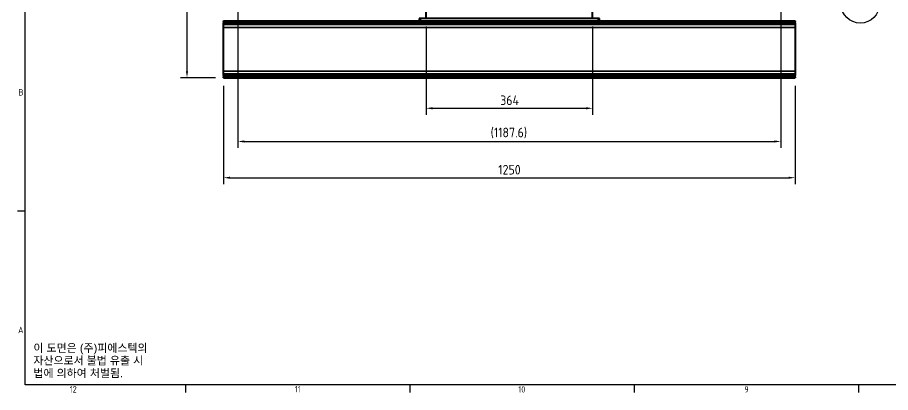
# Model space of a CAD drawing. Header units: millimetres. Extents: x 0 to 5887, y 0 to 4158.
# Drawn here: x 123 to 2033, y 123 to 943 of the extents above; entities that cross this region are included whole.
import ezdxf

# ---------------------------------------------------------------- set-up
doc = ezdxf.new("R2010")
doc.units = ezdxf.units.MM
doc.header["$LTSCALE"] = 7
doc.linetypes.add('DASHED', pattern=[0.2067, 0.1654, -0.0413])
doc.layers.get('0').update_dxf_attribs({"color": 3, "lineweight": 25})
for name, color, linetype, lineweight in [('가려진 것(ISO)', 2, 'DASHED', 18), ('가려진 좁은 것(ISO)', 2, 'DASHED', 18), ('가시적인 것(ISO)', 3, 'Continuous', 40), ('가시적인 좁은 것(ISO)', 3, 'Continuous', 35), ('경계(ISO)', 7, 'Continuous', 25), ('기호(ISO)', 5, 'Continuous', 25), ('치수(ISO)', 2, 'Continuous', 25)]:
    doc.layers.add(name, color=color, linetype=linetype, lineweight=lineweight)
doc.styles.add('문자 텍스트_PSTEK_POSCO', font='isocp.shx')
doc.styles.add('부품번호텍스트_M2B', font='isocp.shx')
doc.styles.add('치수 텍스트_PSTEK_POSCO', font='isocp.shx')
doc.dimstyles.new('치수_PSTEK_POSCO', dxfattribs={"dimscale": 7, "dimtxt": 3, "dimasz": 2, "dimexe": 2, "dimexo": 2.5, "dimgap": 1, "dimtad": 1, "dimrnd": 1e-08, "dimdsep": 46, "dimtxsty": '치수 텍스트_PSTEK_POSCO', "dimcen": 0.09, "dimdle": 10, "dimclrd": 7, "dimclre": 7, "dimclrt": 2, "dimadec": 1, "dimazin": 2, "dimtfac": 1, "dimtmove": 0, "dimatfit": 3, "dimfxl": 0, "dimtolj": 1, "dimlwd": -1, "dimlwe": -1, "dimarcsym": 0})

# ---------------------------------------------------------------- blocks, each defined once
blk = doc.blocks.new('경계 Default Border')
at = {"layer": '경계(ISO)'}
for p, q in [((20, 74.25), (17.6, 74.25)), ((70.08, 20), (70.08, 17.6)), ((140.17, 20), (140.17, 17.6)), ((210.25, 20), (210.25, 17.6)), ((280.33, 20), (280.33, 17.6))]:
    blk.add_line(p, q, dxfattribs=at)
at = {"layer": '경계(ISO)', "flags": 128}
blk.add_lwpolyline([(20, 20), (20, 574), (821, 574), (821, 20), (20, 20)], dxfattribs=at)
at = {"layer": '경계(ISO)', "color": 2, "char_height": 2, "attachment_point": 7, "style": '문자 텍스트_PSTEK_POSCO'}
for s, insert in [('B', (17.92, 110.36)), ('A', (17.81, 36.12)), ('12', (33.92, 17.58)), ('11', (104.23, 17.6)), ('10', (174.09, 17.58)), ('9', (244.72, 17.58))]:
    blk.add_mtext(s, dxfattribs=dict(at, insert=insert))
blk = doc.blocks.new('품번기호5')
at = {"layer": '기호(ISO)', "color": 7}
for p, q in [((175.26, 139.36), (173.26, 138.96)), ((175.26, 138.56), (175.26, 139.36)), ((175.26, 138.96), (173.26, 138.96)), ((173.26, 138.96), (175.26, 138.56)), ((175.26, 138.96), (274.93, 138.96))]:
    blk.add_line(p, q, dxfattribs=at)
at = {"layer": '기호(ISO)', "color": 7, "flags": 128}
blk.add_lwpolyline([(175.26, 139.36), (173.26, 138.96), (175.26, 138.56), (175.26, 139.36)], dxfattribs=at)
at = {"layer": '기호(ISO)'}
blk.add_circle((280.93, 138.96), 6, dxfattribs=at)
at = {"layer": '기호(ISO)', "color": 7}
blk.add_solid([(175.26, 139.36), (173.26, 138.96), (175.26, 138.56), (175.26, 139.36)], dxfattribs=at)
at = {"layer": '기호(ISO)', "color": 7, "insert": (280.93, 138.97), "char_height": 4, "attachment_point": 5, "style": '부품번호텍스트_M2B'}
blk.add_mtext('6', dxfattribs=at)
blk = doc.blocks.new('*D49')
at = {"layer": 'Defpoints', "color": 0, "transparency": 16777216}
for p in [(574, 811.2), (1824, 811.2), (1824, 592.8)]:
    blk.add_point(p, dxfattribs=at)
at = {"layer": '치수(ISO)', "color": 7, "transparency": 16777216}
for p, q in [((574, 793.7), (574, 578.8)), ((1824, 793.7), (1824, 578.8)), ((588, 592.8), (1810, 592.8))]:
    blk.add_line(p, q, dxfattribs=at)
for points in [[(588, 595.1), (588, 590.5), (574, 592.8)], [(1810, 595.1), (1810, 590.5), (1824, 592.8)]]:
    blk.add_solid(points, dxfattribs=at)
at = {"layer": '치수(ISO)', "color": 2, "transparency": 16777216, "insert": (1174.8, 610.3), "char_height": 21, "attachment_point": 4, "style": '치수 텍스트_PSTEK_POSCO'}
blk.add_mtext('\\A1;1250', dxfattribs=at)
blk = doc.blocks.new('*D50')
at = {"layer": 'Defpoints', "color": 0, "transparency": 16777216}
for p in [(605.2, 989.8), (1792.8, 989.8), (1792.8, 672)]:
    blk.add_point(p, dxfattribs=at)
at = {"layer": '치수(ISO)', "color": 7, "transparency": 16777216}
for p, q in [((605.2, 972.3), (605.2, 658)), ((1792.8, 972.3), (1792.8, 658)), ((619.2, 672), (1778.8, 672))]:
    blk.add_line(p, q, dxfattribs=at)
for points in [[(619.2, 674.4), (619.2, 669.7), (605.2, 672)], [(1778.8, 674.4), (1778.8, 669.7), (1792.8, 672)]]:
    blk.add_solid(points, dxfattribs=at)
at = {"layer": '치수(ISO)', "color": 2, "transparency": 16777216, "insert": (1158.1, 690.6), "char_height": 21, "attachment_point": 4, "style": '치수 텍스트_PSTEK_POSCO'}
blk.add_mtext('\\A1;(1187.6)', dxfattribs=at)
blk = doc.blocks.new('*D51')
at = {"layer": 'Defpoints', "color": 0, "transparency": 16777216}
for p in [(494, 2199.4), (984, 2199.4), (574, 811.2)]:
    blk.add_point(p, dxfattribs=at)
at = {"layer": '치수(ISO)', "color": 7, "transparency": 16777216}
for p, q in [((966.5, 2199.4), (480, 2199.4)), ((494, 825.2), (494, 2185.4)), ((556.5, 811.2), (480, 811.2))]:
    blk.add_line(p, q, dxfattribs=at)
for points in [[(491.7, 2185.4), (496.3, 2185.4), (494, 2199.4)], [(491.7, 825.2), (496.3, 825.2), (494, 811.2)]]:
    blk.add_solid(points, dxfattribs=at)
at = {"layer": '치수(ISO)', "color": 2, "transparency": 16777216, "insert": (476.5, 1470), "char_height": 21, "attachment_point": 4, "rotation": 90, "style": '치수 텍스트_PSTEK_POSCO'}
blk.add_mtext('\\A1;1388.2', dxfattribs=at)
blk = doc.blocks.new('*D53')
at = {"layer": 'Defpoints', "color": 0, "transparency": 16777216}
for p in [(1017, 940.7), (1381, 940.7), (1381, 744.6)]:
    blk.add_point(p, dxfattribs=at)
at = {"layer": '치수(ISO)', "color": 7, "transparency": 16777216}
for p, q in [((1017, 923.2), (1017, 730.6)), ((1381, 923.2), (1381, 730.6)), ((1031, 744.6), (1367, 744.6))]:
    blk.add_line(p, q, dxfattribs=at)
for points in [[(1031, 747), (1031, 742.3), (1017, 744.6)], [(1367, 747), (1367, 742.3), (1381, 744.6)]]:
    blk.add_solid(points, dxfattribs=at)
at = {"layer": '치수(ISO)', "color": 2, "transparency": 16777216, "insert": (1179, 762.1), "char_height": 21, "attachment_point": 4, "style": '치수 텍스트_PSTEK_POSCO'}
blk.add_mtext('\\A1;364', dxfattribs=at)

msp = doc.modelspace()

# ---------------------------------------------------------------- linework, layer by layer
at = {"layer": '가려진 것(ISO)', "ltscale": 1.780986}
for p, q in [((611.9919, 817.7328), (611.9919, 811.1871)), ((655.9919, 817.7328), (655.9919, 811.1871)), ((1741.9919, 817.7328), (1741.9919, 811.1871)), ((1785.9919, 817.7328), (1785.9919, 811.1871))]:
    msp.add_line(p, q, dxfattribs=at)
at = {"layer": '가려진 좁은 것(ISO)', "ltscale": 1.552661}
for p, q in [((623.9919, 811.1871), (623.9919, 816.8937)), ((643.9919, 811.1871), (643.9919, 816.8937)), ((1753.9919, 811.1871), (1753.9919, 816.8937)), ((1773.9919, 811.1871), (1773.9919, 816.8937))]:
    msp.add_line(p, q, dxfattribs=at)
at = {"layer": '가시적인 것(ISO)'}
for p, q in [((1016.9919, 940.6871), (1016.9919, 1440.0212)), ((1380.9919, 940.6871), (1380.9919, 1427.1871)), ((573.9919, 934.1871), (573.9919, 936.1871)), ((573.9919, 936.1871), (1001.9919, 936.1871)), ((1004.9919, 940.6871), (1001.9919, 940.6871)), ((1001.9919, 940.6871), (1001.9919, 936.1871)), ((1001.9919, 936.1871), (1004.9919, 936.1871)), ((1004.9919, 936.1871), (1004.9919, 940.6871)), ((1392.9919, 940.6871), (1004.9919, 940.6871)), ((1004.9919, 936.1871), (1392.9919, 936.1871)), ((1395.9919, 940.6871), (1392.9919, 940.6871)), ((1392.9919, 940.6871), (1392.9919, 936.1871)), ((1392.9919, 936.1871), (1395.9919, 936.1871)), ((1395.9919, 936.1871), (1395.9919, 940.6871)), ((1395.9919, 936.1871), (1823.9919, 936.1871)), ((1823.9919, 936.1871), (1823.9919, 934.1871)), ((573.9919, 934.1871), (573.9919, 931.1944)), ((573.9919, 927.5843), (573.9919, 931.1944)), ((573.9919, 921.5989), (573.9919, 927.5843)), ((573.9919, 825.7754), (573.9919, 921.5989)), ((1823.9919, 931.1944), (1823.9919, 934.1871)), ((1823.9919, 931.1944), (1823.9919, 927.5843)), ((1823.9919, 927.5843), (1823.9919, 921.5989)), ((1823.9919, 921.5989), (1823.9919, 825.7754)), ((573.9919, 819.79), (573.9919, 825.7754)), ((1823.9919, 825.7754), (1823.9919, 819.79)), ((573.9919, 816.1798), (573.9919, 819.79)), ((573.9919, 816.1798), (573.9919, 813.1871)), ((573.9919, 811.1871), (573.9919, 813.1871)), ((573.9919, 811.1871), (1823.9919, 811.1871)), ((623.9919, 818.572), (643.9919, 818.572)), ((643.9919, 816.8937), (623.9919, 816.8937)), ((1753.9919, 818.572), (1773.9919, 818.572)), ((1773.9919, 816.8937), (1753.9919, 816.8937)), ((1823.9919, 819.79), (1823.9919, 816.1798)), ((1823.9919, 813.1871), (1823.9919, 816.1798)), ((1823.9919, 813.1871), (1823.9919, 811.1871))]:
    msp.add_line(p, q, dxfattribs=at)
for centre, major_axis, start_param, end_param in [((623.9919, 817.7328), (12, 0), 1.570796327, 4.71238898), ((643.9919, 817.7328), (-12, 0), 1.570796327, 4.71238898), ((1753.9919, 817.7328), (-12, 0), 4.71238898, 7.853981634), ((1773.9919, 817.7328), (12, 0), 4.71238898, 7.853981634)]:
    msp.add_ellipse(centre, major_axis=major_axis, ratio=0.069926812, start_param=start_param, end_param=end_param, dxfattribs=at)
at = {"layer": '가시적인 좁은 것(ISO)'}
for p, q in [((573.9919, 934.1871), (1823.9919, 934.1871)), ((573.9919, 931.1944), (1823.9919, 931.1944)), ((573.9919, 927.5843), (1823.9919, 927.5843)), ((573.9919, 921.5989), (1823.9919, 921.5989)), ((573.9919, 825.7754), (1823.9919, 825.7754)), ((573.9919, 819.79), (1823.9919, 819.79)), ((573.9919, 816.1798), (1823.9919, 816.1798)), ((573.9919, 813.1871), (1823.9919, 813.1871)), ((623.9919, 816.8937), (623.9919, 818.572)), ((643.9919, 816.8937), (643.9919, 818.572)), ((1753.9919, 816.8937), (1753.9919, 818.572)), ((1773.9919, 816.8937), (1773.9919, 818.572))]:
    msp.add_line(p, q, dxfattribs=at)

# ---------------------------------------------------------------- block references
at = {"xscale": 7, "yscale": 7, "zscale": 7}
msp.add_blockref('경계 Default Border', (0, 0), dxfattribs=at)
at = {"layer": '기호(ISO)', "xscale": 7, "yscale": 7, "zscale": 7}
msp.add_blockref('품번기호5', (0, 0), dxfattribs=at)

# ---------------------------------------------------------------- texts
at = {"layer": '기호(ISO)', "color": 2, "insert": (158.1337, 191.9648), "char_height": 17.5, "width": 275.142726, "attachment_point": 4, "line_spacing_factor": 0.944221, "style": '문자 텍스트_PSTEK_POSCO'}
msp.add_mtext('{\\fArial|b0|i0;\\H17.5000;이 도면은 (주)피에스텍의\\P자산으로서 불법 유출 시 \\P법에 의하여 처벌됨.}', dxfattribs=at)

# ---------------------------------------------------------------- dimensions: what is measured, and where the dimension line sits
at = {"layer": '치수(ISO)', "color": 7}
for base, p2, angle, picture, middle in [((493.9919, 2199.3871), (983.9919, 2199.3871), 270, '*D51', (493.9919, 1505.2871)), ((1823.9919, 592.7992), (1823.9919, 811.1871), 180, '*D49', (1198.9919, 592.7992))]:
    dim = msp.add_linear_dim(base=base, p1=(573.9919, 811.1871), p2=p2, angle=angle, dimstyle='치수_PSTEK_POSCO', override={"dimdec": 2, "dimtp": 0, "dimtm": 0, "dimtdec": 2, "dimtofl": 0, "dimatfit": 1}, dxfattribs=at)
    dim.commit()
    dim.dimension.update_dxf_attribs({"geometry": picture, "text_midpoint": middle, "dimtype": 160})
dim = msp.add_linear_dim(base=(1792.7919, 672.0224), p1=(605.1919, 989.8474), p2=(1792.7919, 989.8474), text='(<>)', dimstyle='치수_PSTEK_POSCO', override={"dimgap": 1, "dimdec": 2, "dimtol": 0, "dimlim": 0, "dimtp": 0, "dimtm": 0, "dimtdec": 2, "dimtofl": 0, "dimatfit": 1}, dxfattribs=at)
dim.commit()
dim.dimension.update_dxf_attribs({"geometry": '*D50', "text_midpoint": (1198.9919, 672.0224), "dimtype": 160})
dim = msp.add_linear_dim(base=(1380.9919, 744.6436), p1=(1016.9919, 940.6871), p2=(1380.9919, 940.6871), dimstyle='치수_PSTEK_POSCO', override={"dimdec": 2, "dimtp": 0, "dimtm": 0, "dimtdec": 2, "dimtofl": 0, "dimatfit": 1}, dxfattribs=at)
dim.commit()
dim.dimension.update_dxf_attribs({"geometry": '*D53', "text_midpoint": (1198.9919, 744.6436), "dimtype": 160})

doc.saveas('drawing.dxf')
